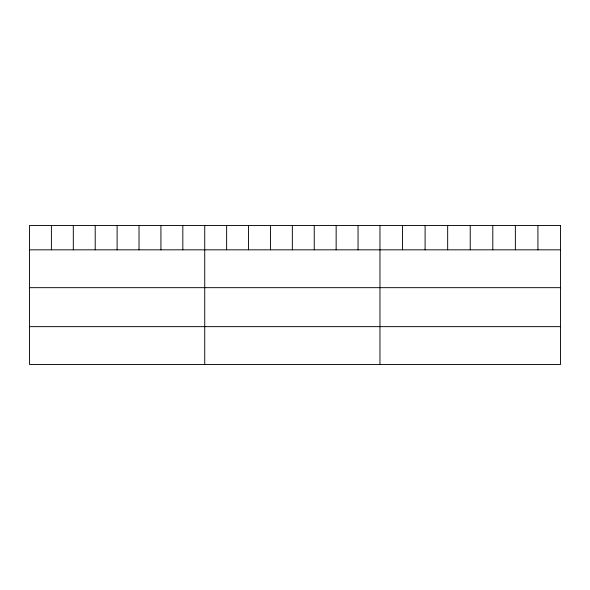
<?xml version="1.0" encoding="UTF-8"?>
<svg xmlns="http://www.w3.org/2000/svg" width="590" height="590" viewBox="0 0 590 590"><rect width="100%" height="100%" fill="white"/><g stroke="black" fill="none" stroke-linecap="round" stroke-linejoin="round"><path stroke-width="0.89" d="M29.5 249.828L560.5 249.828M29.5 287.669L560.5 287.669M29.5 326.646L560.5 326.646M537.933 225.513L537.933 249.828M515.365 225.513L515.365 249.828M492.798 225.513L492.798 249.828M470.23 225.513L470.23 249.828M447.663 225.513L447.663 249.828M425.095 225.513L425.095 249.828M402.527 225.513L402.527 249.828M379.96 225.513L379.96 364.487M358.056 225.513L358.056 249.828M336.153 225.513L336.153 249.828M314.249 225.513L314.249 249.828M292.345 225.513L292.345 249.828M270.441 225.513L270.441 249.828M248.538 225.513L248.538 249.828M226.634 225.513L226.634 249.828M204.73 225.513L204.73 364.487M182.826 225.513L182.826 249.828M160.923 225.513L160.923 249.828M139.019 225.513L139.019 249.828M117.115 225.513L117.115 249.828M95.211 225.513L95.211 249.828M73.308 225.513L73.308 249.828M51.404 225.513L51.404 249.828M560.5 225.513L29.5 225.513L29.5 364.487L560.5 364.487L560.5 225.513"/></g></svg>
